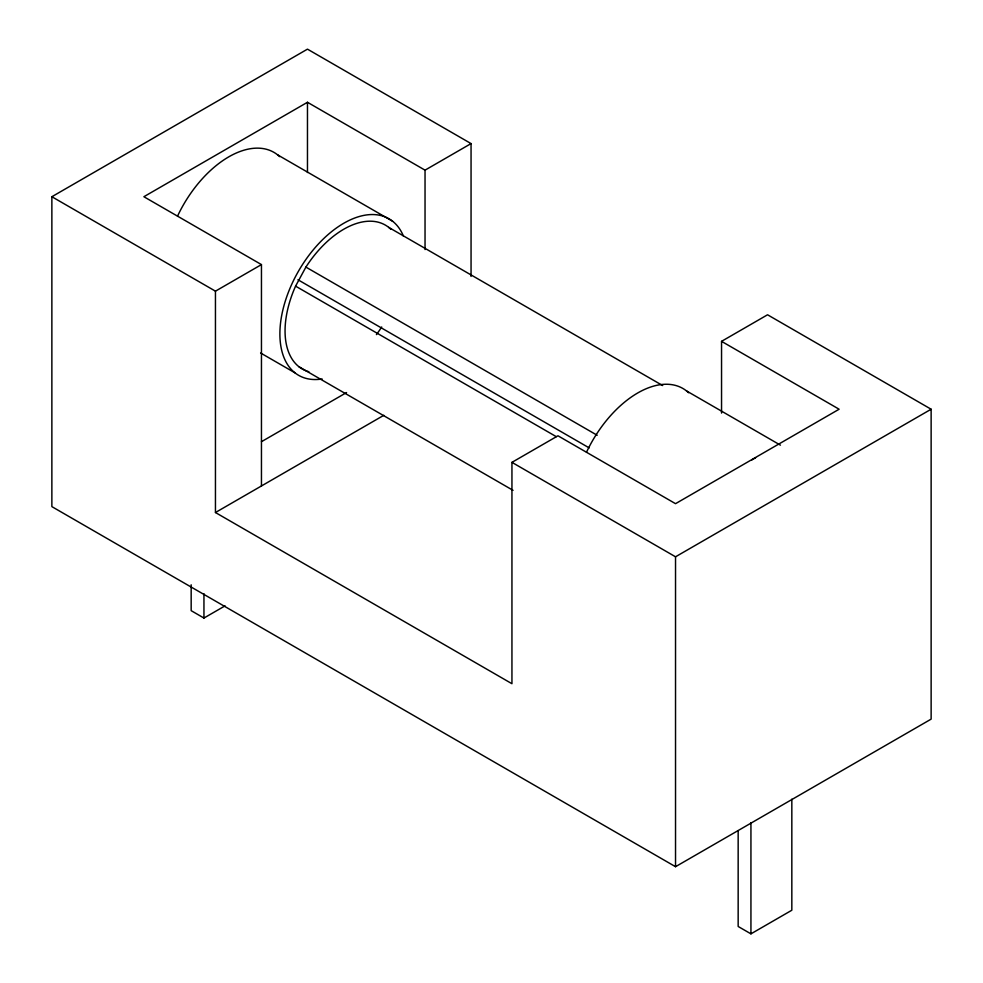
<?xml version="1.0" encoding="UTF-8"?>
<svg xmlns="http://www.w3.org/2000/svg" width="983" height="983" viewBox="0 0 983 983"><rect width="100%" height="100%" fill="white"/><g stroke="black" fill="none" stroke-linecap="round" stroke-linejoin="round"><path stroke-width="1.47" d="M308.871 371.746A83.076 47.97 -60 0 1 295.576 286.139L305.897 267.093A83.076 47.97 -60 0 1 390.804 229.211M721.547 413.093L721.547 341.347L767.551 314.781L931.134 409.223L931.134 719.126L675.53 866.699L51.866 506.626L51.866 196.723L307.47 49.15L471.054 143.592L471.054 276.407M471.054 143.592L425.037 170.157L307.47 102.281L143.874 196.723L261.453 264.599L261.453 485.971M51.866 196.723L215.449 291.165L261.453 264.599M261.453 441.699L346.569 392.549M215.449 291.165L215.449 512.524L383.812 415.317M191.169 584.799L191.169 610.664L203.948 618.049L225.058 605.86M215.449 512.524L511.946 683.713L511.946 462.354L557.963 435.788L675.53 503.677L839.126 409.223L721.547 341.347M511.946 462.354L675.53 556.796L931.134 409.223M738.159 830.623L738.159 926.477L750.938 933.85L791.831 910.233L791.831 799.179M277.599 154.847L392.622 221.249M686.564 390.951L780.441 445.152M388.678 227.368L662.677 385.557M305.897 267.093L597.185 435.26M297.947 279.75L589.198 447.904M295.576 286.139L556.267 436.649M298.906 366.708L513.052 490.345M260.593 352.983L294.974 372.827M750.938 822.783L750.938 933.85M675.53 556.796L675.53 866.699M425.037 170.157L425.037 249.547M307.47 102.281L307.47 172.504M203.948 593.707L203.948 618.049M322.117 378.971A90.375 52.173 -60 0 1 298.107 271.824A90.375 52.173 -60 0 1 403.411 236.055M177.53 216.137A90.375 52.173 -60 0 1 279.676 156.641M586.495 452.241A90.375 52.173 -60 0 1 688.641 392.758M751.725 459.983A90.375 52.173 -60 0 1 755.583 457.808M381.687 326.995A83.076 47.97 -60 0 1 376.428 334.601"/></g></svg>
